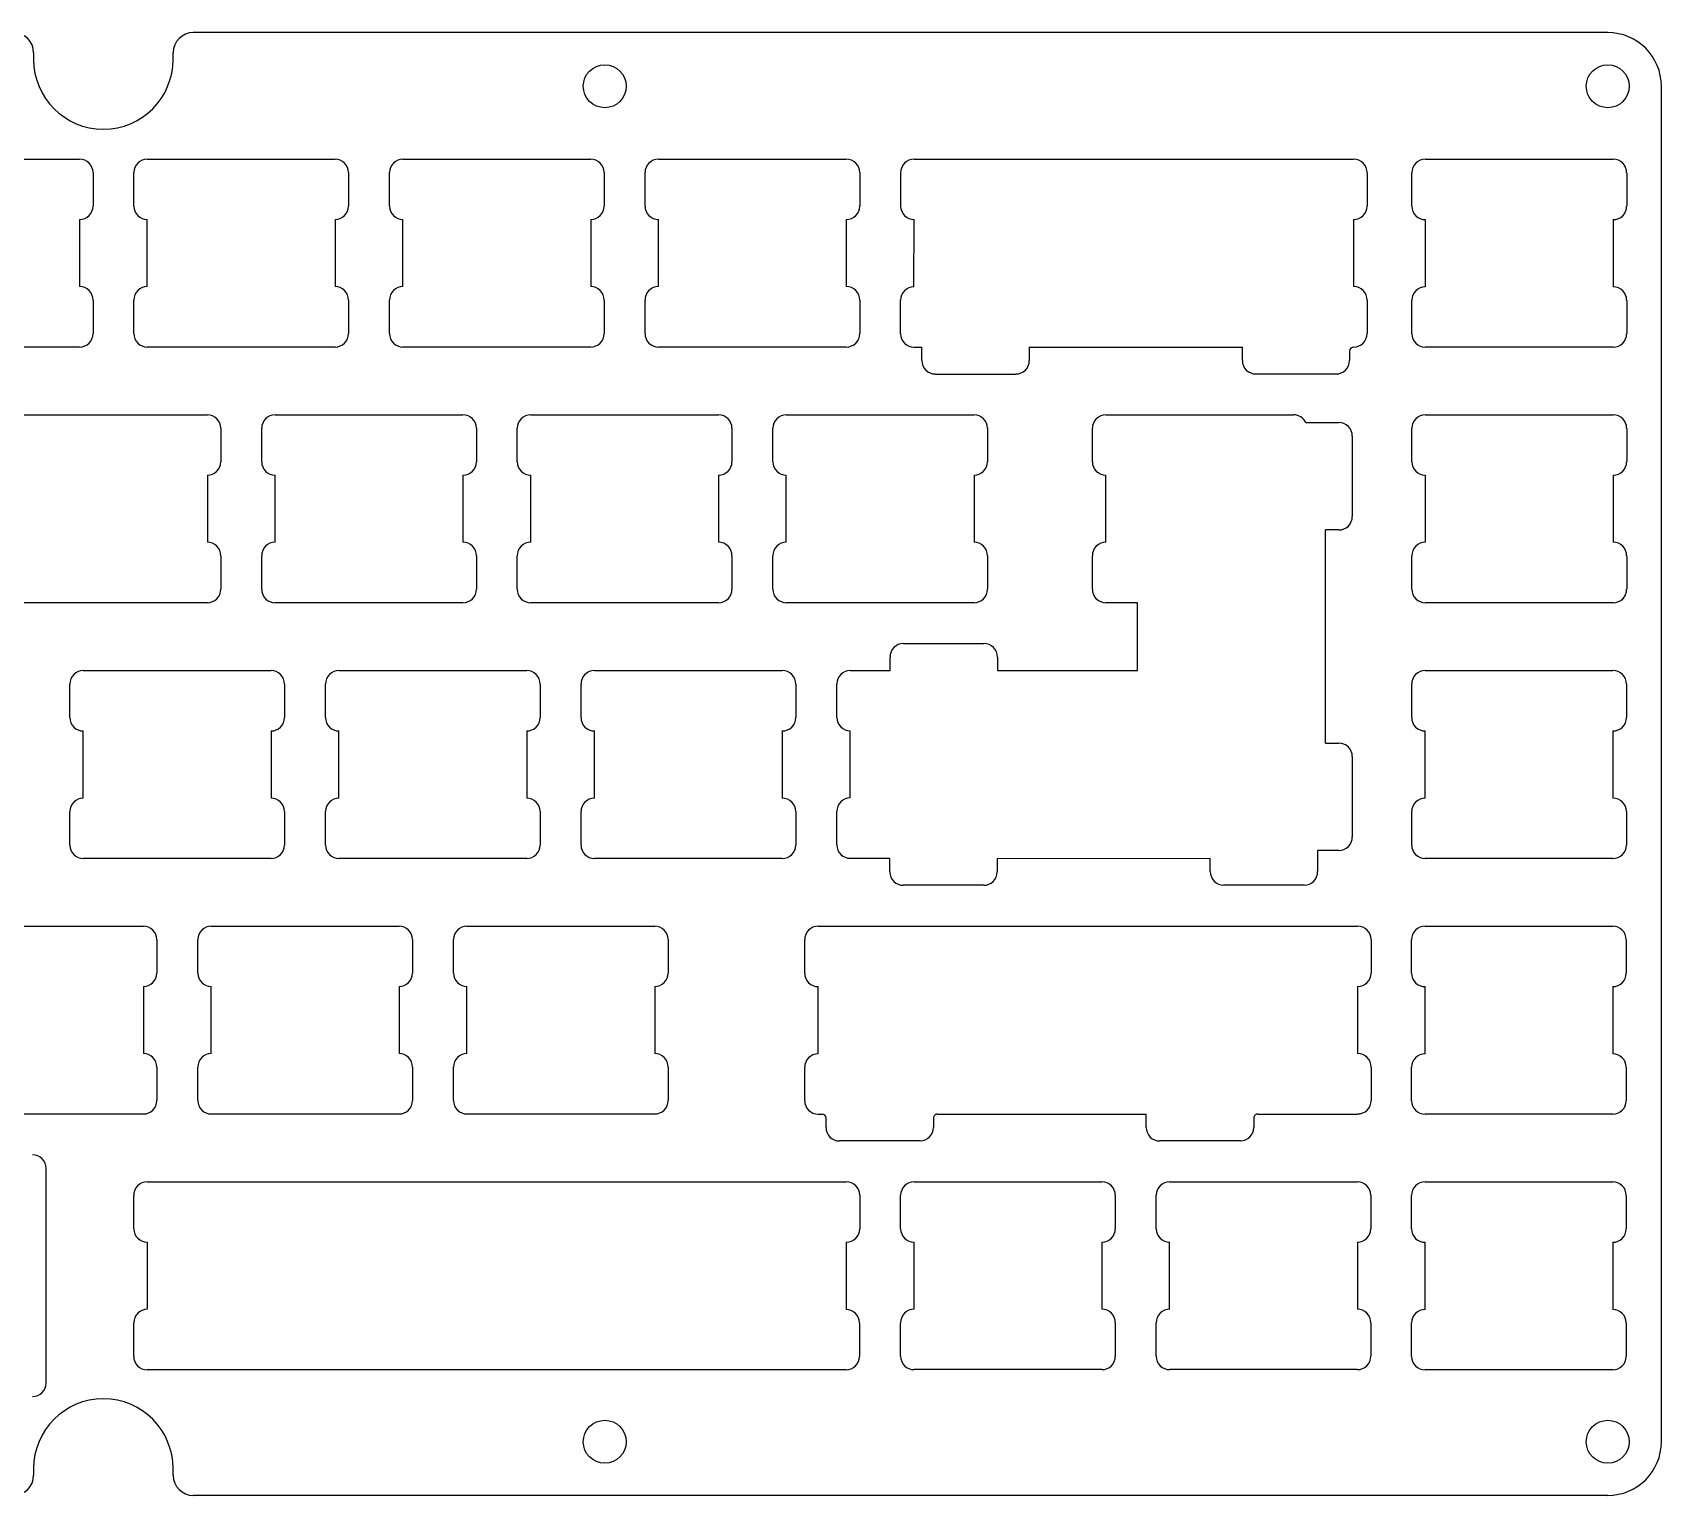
# Model space of a CAD drawing. Header units: millimetres. Extents: x -154 to 154, y -55 to 55.
# Drawn here: x 32.1 to 153.5, y -54.5 to 54.5 of the extents above; entities that cross this region are included whole.
import ezdxf

# ---------------------------------------------------------------- set-up
doc = ezdxf.new("R2010")
doc.units = ezdxf.units.MM

msp = doc.modelspace()

# ---------------------------------------------------------------- linework, layer by layer
at = {"color": 7, "linetype": 'Continuous', "lineweight": 25}
for p, q in [((149.5, 54.5), (44.08, 54.5)), ((32.17, 53), (32.17, 52.5)), ((42.58, 52.5), (42.58, 53)), ((153.5, -50.5), (153.5, 50.5)), ((21.61, 45.07), (35.61, 45.07)), ((40.65, 45.07), (54.65, 45.07)), ((59.7, 45.07), (60, 45.07)), ((60, 45.07), (73.4, 45.07)), ((73.4, 45.07), (73.7, 45.07)), ((78.75, 45.07), (79.05, 45.07)), ((79.05, 45.07), (92.45, 45.07)), ((92.45, 45.07), (92.75, 45.07)), ((97.81, 45.06), (130.56, 45.06)), ((135.91, 45.06), (149.91, 45.06)), ((36.61, 44.07), (36.61, 41.57)), ((39.65, 41.57), (39.65, 44.07)), ((55.65, 44.07), (55.65, 41.57)), ((58.7, 41.57), (58.7, 44.07)), ((74.7, 44.07), (74.7, 41.57)), ((77.75, 41.57), (77.75, 44.07)), ((93.75, 44.07), (93.75, 41.57)), ((96.81, 41.57), (96.81, 44.06)), ((131.56, 44.06), (131.56, 41.57)), ((134.91, 41.56), (134.91, 44.06)), ((150.91, 44.06), (150.91, 41.56)), ((35.61, 40.57), (35.61, 35.57)), ((40.65, 35.57), (40.65, 40.57)), ((54.65, 40.57), (54.65, 35.57)), ((59.7, 35.57), (59.7, 40.57)), ((73.7, 40.57), (73.7, 35.57)), ((78.75, 35.57), (78.75, 40.57)), ((92.75, 40.57), (92.75, 35.57)), ((97.79, 35.56), (97.81, 40.57)), ((130.56, 40.57), (130.56, 35.57)), ((135.91, 35.56), (135.91, 40.56)), ((149.91, 40.56), (149.91, 35.56)), ((36.61, 34.57), (36.61, 32.07)), ((39.65, 32.07), (39.65, 34.57)), ((55.65, 34.57), (55.65, 32.07)), ((58.7, 32.07), (58.7, 34.57)), ((74.7, 34.57), (74.7, 32.07)), ((77.75, 32.07), (77.75, 34.57)), ((93.75, 34.57), (93.75, 32.07)), ((96.79, 32.06), (96.79, 34.56)), ((131.56, 34.57), (131.56, 32.07)), ((134.91, 32.06), (134.91, 34.56)), ((150.91, 34.56), (150.91, 32.06)), ((35.61, 31.07), (21.61, 31.07)), ((54.65, 31.07), (40.65, 31.07)), ((60, 31.07), (59.7, 31.07)), ((73.4, 31.07), (60, 31.07)), ((73.7, 31.07), (73.4, 31.07)), ((79.05, 31.07), (78.75, 31.07)), ((92.45, 31.07), (79.05, 31.07)), ((92.75, 31.07), (92.45, 31.07)), ((97.79, 31.06), (98.38, 31.06)), ((98.38, 30.06), (98.38, 31.06)), ((106.39, 31.06), (106.39, 30.06)), ((106.39, 31.06), (122.27, 31.06)), ((122.27, 30.06), (122.27, 31.06)), ((130.26, 30.76), (130.26, 30.06)), ((149.91, 31.06), (135.91, 31.06)), ((99.38, 29.06), (105.39, 29.06)), ((129.26, 29.06), (123.27, 29.06)), ((31.13, 26.02), (45.13, 26.02)), ((50.18, 26.02), (59.68, 26.02)), ((59.68, 26.02), (64.18, 26.02)), ((69.23, 26.02), (69.53, 26.02)), ((69.53, 26.02), (82.93, 26.02)), ((82.93, 26.02), (83.23, 26.02)), ((88.28, 26.02), (88.58, 26.02)), ((88.58, 26.02), (101.98, 26.02)), ((101.98, 26.02), (102.28, 26.02)), ((112.09, 26.02), (121.59, 26.02)), ((121.59, 26.02), (126.09, 26.02)), ((135.91, 26.02), (136.21, 26.02)), ((136.21, 26.02), (149.61, 26.02)), ((149.61, 26.02), (149.91, 26.02)), ((46.13, 25.02), (46.13, 22.52)), ((49.18, 22.52), (49.18, 25.02)), ((65.18, 25.02), (65.18, 22.52)), ((68.23, 22.52), (68.23, 25.02)), ((84.23, 25.02), (84.23, 22.52)), ((87.28, 22.52), (87.28, 25.02)), ((103.28, 25.02), (103.28, 22.52)), ((111.09, 22.52), (111.09, 25.02)), ((127, 25.44), (129.46, 25.44)), ((130.46, 24.44), (130.46, 18.44)), ((134.91, 22.52), (134.91, 25.02)), ((150.91, 25.02), (150.91, 22.52)), ((45.13, 21.52), (45.13, 16.52)), ((50.18, 16.52), (50.18, 21.52)), ((64.18, 21.52), (64.18, 16.52)), ((69.23, 16.52), (69.23, 21.52)), ((83.23, 21.52), (83.23, 16.52)), ((88.28, 16.52), (88.28, 21.52)), ((102.28, 21.52), (102.28, 16.52)), ((112.09, 16.52), (112.09, 21.52)), ((135.91, 16.52), (135.91, 21.52)), ((149.91, 21.52), (149.91, 16.52)), ((128.46, 1.56), (128.46, 17.44)), ((129.46, 17.44), (128.46, 17.44)), ((46.13, 15.52), (46.13, 13.02)), ((49.18, 13.02), (49.18, 15.52)), ((65.18, 15.52), (65.18, 13.02)), ((68.23, 13.02), (68.23, 15.52)), ((84.23, 15.52), (84.23, 13.02)), ((87.28, 13.02), (87.28, 15.52)), ((103.28, 15.52), (103.28, 13.02)), ((111.09, 13.02), (111.09, 15.52)), ((134.91, 13.02), (134.91, 15.52)), ((150.91, 15.52), (150.91, 13.02)), ((45.13, 12.02), (31.13, 12.02)), ((59.68, 12.02), (50.18, 12.02)), ((64.18, 12.02), (59.68, 12.02)), ((69.53, 12.02), (69.23, 12.02)), ((82.93, 12.02), (69.53, 12.02)), ((83.23, 12.02), (82.93, 12.02)), ((88.58, 12.02), (88.28, 12.02)), ((101.98, 12.02), (88.58, 12.02)), ((102.28, 12.02), (101.98, 12.02)), ((114.46, 12.02), (112.09, 12.02)), ((114.46, 6.97), (114.46, 12.02)), ((136.21, 12.02), (135.91, 12.02)), ((149.61, 12.02), (136.21, 12.02)), ((149.91, 12.02), (149.61, 12.02)), ((97.01, 8.97), (103.01, 8.97)), ((96.01, 6.97), (96.01, 7.97)), ((104.01, 7.97), (104.01, 6.97)), ((35.88, 6.96), (36.18, 6.96)), ((36.18, 6.96), (49.58, 6.96)), ((49.58, 6.96), (49.88, 6.96)), ((54.93, 6.96), (68.93, 6.96)), ((73.98, 6.96), (83.48, 6.96)), ((83.48, 6.96), (87.98, 6.96)), ((93.04, 6.97), (96.01, 6.97)), ((104.01, 6.97), (114.46, 6.97)), ((135.89, 6.96), (136.19, 6.96)), ((136.19, 6.96), (149.59, 6.96)), ((149.59, 6.96), (149.89, 6.96)), ((34.88, 3.46), (34.88, 5.96)), ((50.88, 5.96), (50.88, 3.46)), ((53.93, 3.46), (53.93, 5.96)), ((69.93, 5.96), (69.93, 3.46)), ((72.98, 3.46), (72.98, 5.96)), ((88.98, 5.96), (88.98, 3.46)), ((92.04, 3.47), (92.04, 5.97)), ((134.89, 3.46), (134.89, 5.96)), ((150.89, 5.96), (150.89, 3.46)), ((35.88, -2.54), (35.88, 2.46)), ((49.88, 2.46), (49.88, -2.54)), ((54.93, -2.54), (54.93, 2.46)), ((68.93, 2.46), (68.93, -2.54)), ((73.98, -2.54), (73.98, 2.46)), ((87.98, 2.46), (87.98, -2.54)), ((93.04, -2.53), (93.04, 2.47)), ((135.89, -2.54), (135.89, 2.46)), ((149.89, 2.46), (149.89, -2.54)), ((128.46, 1.56), (129.46, 1.56)), ((130.46, 0.56), (130.46, -5.44)), ((34.88, -6.04), (34.88, -3.54)), ((50.88, -3.54), (50.88, -6.04)), ((53.93, -6.04), (53.93, -3.54)), ((69.93, -3.54), (69.93, -6.04)), ((72.98, -6.04), (72.98, -3.54)), ((88.98, -3.54), (88.98, -6.04)), ((92.04, -6.03), (92.04, -3.53)), ((134.89, -6.04), (134.89, -3.54)), ((150.89, -3.54), (150.89, -6.04)), ((36.18, -7.04), (35.88, -7.04)), ((49.58, -7.04), (36.18, -7.04)), ((49.88, -7.04), (49.58, -7.04)), ((68.93, -7.04), (54.93, -7.04)), ((83.48, -7.04), (73.98, -7.04)), ((87.98, -7.04), (83.48, -7.04)), ((96, -7.03), (93.04, -7.03)), ((96, -8.04), (96, -7.03)), ((104, -7.04), (119.88, -7.02)), ((104, -7.04), (104, -8.04)), ((119.88, -8.02), (119.88, -7.02)), ((127.88, -6.44), (127.88, -8.02)), ((129.46, -6.44), (127.88, -6.44)), ((136.19, -7.04), (135.89, -7.04)), ((149.59, -7.04), (136.19, -7.04)), ((149.89, -7.04), (149.59, -7.04)), ((103, -9.04), (97, -9.04)), ((126.88, -9.02), (120.88, -9.02)), ((26.67, -12.08), (40.07, -12.08)), ((40.07, -12.08), (40.37, -12.08)), ((45.42, -12.08), (45.72, -12.08)), ((45.72, -12.08), (59.12, -12.08)), ((59.12, -12.08), (59.42, -12.08)), ((64.47, -12.08), (64.77, -12.08)), ((64.77, -12.08), (78.17, -12.08)), ((78.17, -12.08), (78.47, -12.08)), ((90.65, -12.09), (90.95, -12.09)), ((90.95, -12.09), (130.86, -12.08)), ((135.88, -12.09), (149.88, -12.09)), ((41.37, -13.08), (41.37, -15.58)), ((44.42, -15.58), (44.42, -13.08)), ((60.42, -13.08), (60.42, -15.58)), ((63.47, -15.58), (63.47, -13.08)), ((79.47, -13.08), (79.47, -15.58)), ((89.65, -15.59), (89.65, -13.09)), ((131.86, -13.08), (131.86, -15.58)), ((134.88, -15.59), (134.88, -13.09)), ((150.88, -13.09), (150.88, -15.59)), ((40.37, -16.58), (40.37, -21.58)), ((45.42, -21.58), (45.42, -16.58)), ((59.42, -16.58), (59.42, -21.58)), ((64.47, -21.58), (64.47, -16.58)), ((78.47, -16.58), (78.47, -21.58)), ((90.65, -21.59), (90.65, -16.59)), ((130.86, -16.58), (130.86, -21.58)), ((135.88, -21.59), (135.88, -16.59)), ((149.88, -16.59), (149.88, -21.59)), ((41.37, -22.58), (41.37, -25.08)), ((44.42, -25.08), (44.42, -22.58)), ((60.42, -22.58), (60.42, -25.08)), ((63.47, -25.08), (63.47, -22.58)), ((79.47, -22.58), (79.47, -25.08)), ((89.65, -25.09), (89.65, -22.59)), ((131.86, -22.58), (131.86, -25.08)), ((134.88, -25.09), (134.88, -22.59)), ((150.88, -22.59), (150.88, -25.09)), ((40.07, -26.08), (26.67, -26.08)), ((40.37, -26.08), (40.07, -26.08)), ((45.72, -26.08), (45.42, -26.08)), ((59.12, -26.08), (45.72, -26.08)), ((59.42, -26.08), (59.12, -26.08)), ((64.77, -26.08), (64.47, -26.08)), ((78.17, -26.08), (64.77, -26.08)), ((78.47, -26.08), (78.17, -26.08)), ((90.65, -26.09), (90.94, -26.09)), ((91.24, -27.09), (91.24, -26.39)), ((99.25, -26.38), (99.25, -27.08)), ((99.55, -26.08), (115.11, -26.09)), ((115.11, -27.09), (115.11, -26.09)), ((123.12, -26.38), (123.12, -27.08)), ((123.42, -26.08), (130.86, -26.08)), ((149.88, -26.09), (135.88, -26.09)), ((98.25, -28.08), (92.24, -28.09)), ((122.12, -28.08), (116.11, -28.09)), ((33.11, -46.13), (33.11, -30.13)), ((40.64, -31.14), (54.64, -31.14)), ((54.64, -31.14), (92.75, -31.13)), ((97.8, -31.13), (98.1, -31.13)), ((98.1, -31.13), (111.5, -31.13)), ((111.5, -31.13), (111.8, -31.13)), ((116.85, -31.13), (117.15, -31.13)), ((117.15, -31.13), (130.55, -31.13)), ((130.55, -31.13), (130.85, -31.13)), ((135.88, -31.14), (149.88, -31.14)), ((39.64, -34.64), (39.64, -32.14)), ((93.75, -32.13), (93.75, -34.63)), ((96.8, -34.63), (96.8, -32.13)), ((112.8, -32.13), (112.8, -34.63)), ((115.85, -34.63), (115.85, -32.13)), ((131.85, -32.13), (131.85, -34.63)), ((134.88, -34.64), (134.88, -32.14)), ((150.88, -32.14), (150.88, -34.64)), ((40.66, -40.63), (40.66, -35.63)), ((92.75, -35.63), (92.74, -40.64)), ((97.8, -40.63), (97.8, -35.63)), ((111.8, -35.63), (111.8, -40.63)), ((116.85, -40.63), (116.85, -35.63)), ((130.85, -35.63), (130.85, -40.63)), ((135.88, -40.64), (135.88, -35.64)), ((149.88, -35.64), (149.88, -40.64)), ((39.64, -44.14), (39.64, -41.64)), ((93.74, -41.64), (93.74, -44.14)), ((96.8, -44.13), (96.8, -41.63)), ((112.8, -41.63), (112.8, -44.13)), ((115.85, -44.13), (115.85, -41.63)), ((131.85, -41.63), (131.85, -44.13)), ((134.88, -44.14), (134.88, -41.64)), ((150.88, -41.64), (150.88, -44.14)), ((92.74, -45.14), (40.64, -45.14)), ((98.1, -45.13), (97.8, -45.13)), ((111.5, -45.13), (98.1, -45.13)), ((111.8, -45.13), (111.5, -45.13)), ((117.15, -45.13), (116.85, -45.13)), ((130.55, -45.13), (117.15, -45.13)), ((130.85, -45.13), (130.55, -45.13)), ((149.88, -45.14), (135.88, -45.14)), ((32.17, -52.5), (32.17, -53)), ((42.58, -53), (42.58, -52.5)), ((149.5, -54.5), (44.08, -54.5))]:
    msp.add_line(p, q, dxfattribs=at)
for centre in [(74.75, 50.5), (149.5, 50.5), (74.75, -50.5), (149.5, -50.5)]:
    msp.add_circle(centre, 1.6, dxfattribs=at)
for centre, radius, start, end in [((30.68, 53), 1.5, 0, 90), ((44.08, 53), 1.5, 90, 180), ((149.5, 50.5), 4, 0, 90), ((37.38, 52.5), 5.2, 180, 0), ((35.61, 44.07), 0.999, 359.9673, 90.0327), ((40.65, 44.07), 0.999, 89.9673, 180.0327), ((54.65, 44.07), 0.999, 359.9673, 90.0327), ((59.7, 44.07), 0.999, 89.9673, 180.0327), ((73.7, 44.07), 0.999, 359.9673, 90.0327), ((78.75, 44.07), 0.999, 89.9673, 180.0327), ((92.75, 44.07), 0.999, 359.9673, 90.0327), ((97.8, 44.06), 0.999, 89.9673, 180.0327), ((130.56, 44.06), 0.999, 359.9673, 90.0327), ((135.9, 44.06), 0.999, 89.9673, 180.0327), ((149.91, 44.06), 0.999, 359.9673, 90.0327), ((35.61, 41.57), 0.999, 269.9673, 0.0327), ((40.65, 41.57), 0.999, 179.9673, 270.0327), ((54.65, 41.57), 0.999, 269.9673, 0.0327), ((59.7, 41.57), 0.999, 179.9673, 270.0327), ((73.7, 41.57), 0.999, 269.9674, 0.0327), ((78.75, 41.57), 0.999, 179.9673, 270.0327), ((92.75, 41.57), 0.999, 269.9674, 0.0327), ((97.8, 41.57), 0.999, 179.9673, 270.0327), ((130.56, 41.57), 0.999, 269.9674, 0.0327), ((135.9, 41.56), 0.999, 179.9673, 270.0327), ((149.91, 41.56), 0.999, 269.9674, 0.0327), ((35.61, 34.57), 0.999, 359.9673, 90.0327), ((40.65, 34.57), 0.999, 89.9672, 180.0327), ((54.65, 34.57), 0.999, 359.9673, 90.0327), ((59.7, 34.57), 0.999, 89.9672, 180.0326), ((73.7, 34.57), 0.999, 359.9673, 90.0326), ((78.75, 34.57), 0.999, 89.9672, 180.0326), ((92.75, 34.57), 0.999, 359.9673, 90.0326), ((97.79, 34.56), 0.999, 89.9671, 180.0326), ((130.56, 34.57), 0.999, 359.9673, 90.0326), ((135.9, 34.56), 0.999, 89.9673, 180.0327), ((149.91, 34.56), 0.999, 359.9673, 90.0326), ((35.61, 32.07), 0.999, 269.9673, 0.0327), ((40.65, 32.07), 0.999, 179.9673, 270.0327), ((54.65, 32.07), 0.999, 269.9673, 0.0327), ((59.7, 32.07), 0.999, 179.9673, 270.0327), ((73.7, 32.07), 0.999, 269.9673, 0.0327), ((78.75, 32.07), 0.999, 179.9673, 270.0327), ((92.75, 32.07), 0.999, 269.9673, 0.0327), ((97.79, 32.06), 0.999, 179.9673, 270.0327), ((130.56, 32.07), 0.999, 270.096, 0.0327), ((135.9, 32.06), 0.999, 179.9673, 270.0327), ((149.91, 32.06), 0.999, 269.9673, 0.0327), ((130.57, 30.76), 0.312, 92.227, 179.0938), ((99.38, 30.06), 0.999, 179.9673, 270.0327), ((105.39, 30.06), 0.999, 269.9673, 0.0327), ((123.27, 30.06), 0.999, 179.9673, 270.0327), ((129.26, 30.06), 0.999, 269.9673, 0.0327), ((45.13, 25.02), 0.999, 359.9673, 90.0327), ((50.18, 25.02), 0.999, 89.9673, 180.0327), ((64.18, 25.02), 0.999, 359.9673, 90.0327), ((69.23, 25.02), 0.999, 89.9673, 180.0327), ((83.23, 25.02), 0.999, 359.9673, 90.0327), ((88.28, 25.02), 0.999, 89.9673, 180.0327), ((102.28, 25.02), 0.999, 359.9673, 90.0327), ((112.09, 25.02), 0.999, 89.9673, 180.0327), ((126.09, 25.02), 1, 24.6267, 90.0045), ((135.9, 25.02), 0.999, 89.9673, 180.0327), ((149.91, 25.02), 0.999, 359.9673, 90.0327), ((129.46, 24.44), 0.999, 359.9673, 90.0327), ((45.13, 22.52), 0.999, 269.9673, 0.0327), ((50.18, 22.52), 0.999, 179.9673, 270.0327), ((64.18, 22.52), 0.999, 269.9674, 0.0327), ((69.23, 22.52), 0.999, 179.9673, 270.0327), ((83.23, 22.52), 0.999, 269.9674, 0.0327), ((88.28, 22.52), 0.999, 179.9673, 270.0327), ((102.28, 22.52), 0.999, 269.9674, 0.0327), ((112.09, 22.52), 0.999, 179.9673, 270.0327), ((135.9, 22.52), 0.999, 179.9673, 270.0327), ((149.91, 22.52), 0.999, 269.9674, 0.0327), ((129.46, 18.44), 0.999, 269.9673, 0.0327), ((45.13, 15.52), 0.999, 359.9673, 90.0327), ((50.18, 15.52), 0.999, 89.9671, 180.0326), ((64.18, 15.52), 0.999, 359.9673, 90.0326), ((69.23, 15.52), 0.999, 89.9672, 180.0326), ((83.23, 15.52), 0.999, 359.9673, 90.0326), ((88.28, 15.52), 0.999, 89.9672, 180.0326), ((102.28, 15.52), 0.999, 359.9673, 90.0326), ((112.09, 15.52), 0.999, 89.9671, 180.0326), ((135.9, 15.52), 0.999, 89.9672, 180.0326), ((149.91, 15.52), 0.999, 359.9673, 90.0326), ((45.13, 13.02), 0.999, 269.9673, 0.0327), ((50.18, 13.02), 0.999, 179.9673, 270.0327), ((64.18, 13.02), 0.999, 269.9673, 0.0327), ((69.23, 13.02), 0.999, 179.9673, 270.0327), ((83.23, 13.02), 0.999, 269.9673, 0.0327), ((88.28, 13.02), 0.999, 179.9673, 270.0327), ((102.28, 13.02), 0.999, 269.9673, 0.0327), ((112.09, 13.02), 0.999, 179.9673, 270.0327), ((135.9, 13.02), 0.999, 179.9673, 270.0327), ((149.91, 13.02), 0.999, 269.9673, 0.0327), ((97.01, 7.97), 0.999, 89.9673, 180.0327), ((103.01, 7.97), 0.999, 359.9673, 90.0327), ((35.88, 5.96), 0.999, 89.9673, 180.0327), ((49.88, 5.96), 0.999, 359.9673, 90.0327), ((54.93, 5.96), 0.999, 89.9673, 180.0327), ((68.93, 5.96), 0.999, 359.9673, 90.0327), ((73.98, 5.96), 0.999, 89.9673, 180.0327), ((87.98, 5.96), 0.999, 359.9673, 90.0327), ((93.04, 5.97), 0.999, 89.9673, 180.0327), ((135.89, 5.96), 0.999, 89.9673, 180.0327), ((149.89, 5.96), 0.999, 359.9673, 90.0327), ((35.88, 3.46), 0.999, 179.9673, 270.0327), ((49.88, 3.46), 0.999, 269.9674, 0.0327), ((54.93, 3.46), 0.999, 179.9673, 270.0327), ((68.93, 3.46), 0.999, 269.9673, 0.0327), ((73.98, 3.46), 0.999, 179.9673, 270.0327), ((87.98, 3.46), 0.999, 269.9674, 0.0327), ((93.04, 3.47), 0.999, 179.9673, 270.0327), ((135.89, 3.46), 0.999, 179.9673, 270.0327), ((149.89, 3.46), 0.999, 269.9674, 0.0327), ((129.46, 0.56), 0.999, 359.9673, 90.0327), ((35.88, -3.54), 0.999, 89.9672, 180.0326), ((49.88, -3.54), 0.999, 359.9673, 90.0326), ((54.93, -3.54), 0.999, 89.9672, 180.0327), ((68.93, -3.54), 0.999, 359.9673, 90.0327), ((73.98, -3.54), 0.999, 89.9671, 180.0326), ((87.98, -3.54), 0.999, 359.9673, 90.0326), ((93.04, -3.53), 0.999, 89.9671, 180.0326), ((135.89, -3.54), 0.999, 89.9672, 180.0326), ((149.89, -3.54), 0.999, 359.9673, 90.0326), ((35.88, -6.04), 0.999, 179.9673, 270.0327), ((49.88, -6.04), 0.999, 269.9673, 0.0327), ((54.93, -6.04), 0.999, 179.9673, 270.0327), ((68.93, -6.04), 0.999, 269.9673, 0.0327), ((73.98, -6.04), 0.999, 179.9673, 270.0327), ((87.98, -6.04), 0.999, 269.9673, 0.0327), ((93.04, -6.03), 0.999, 179.9673, 270.0327), ((129.46, -5.44), 0.999, 269.9673, 0.0327), ((135.89, -6.04), 0.999, 179.9673, 270.0327), ((149.89, -6.04), 0.999, 269.9673, 0.0327), ((97, -8.04), 0.999, 179.9673, 270.0327), ((103, -8.04), 0.999, 269.9673, 0.0327), ((120.88, -8.02), 0.999, 179.9673, 270.0327), ((126.88, -8.02), 0.999, 269.9673, 0.0327), ((40.37, -13.08), 0.999, 359.9673, 90.0327), ((45.42, -13.08), 0.999, 89.9673, 180.0327), ((59.42, -13.08), 0.999, 359.9673, 90.0327), ((64.47, -13.08), 0.999, 89.9673, 180.0327), ((78.47, -13.08), 0.999, 359.9673, 90.0327), ((90.65, -13.09), 0.999, 89.9673, 180.0327), ((130.86, -13.08), 0.999, 359.9673, 90.0327), ((135.88, -13.09), 0.999, 89.9673, 180.0327), ((149.88, -13.09), 0.999, 359.9673, 90.0327), ((40.37, -15.58), 0.999, 269.9674, 0.0327), ((45.42, -15.58), 0.999, 179.9673, 270.0327), ((59.42, -15.58), 0.999, 269.9674, 0.0327), ((64.47, -15.58), 0.999, 179.9673, 270.0327), ((78.47, -15.58), 0.999, 269.9674, 0.0327), ((90.65, -15.59), 0.999, 179.9673, 270.0327), ((130.86, -15.58), 0.999, 269.9674, 0.0327), ((135.88, -15.59), 0.999, 179.9673, 270.0327), ((149.88, -15.59), 0.999, 269.9673, 0.0327), ((40.37, -22.58), 0.999, 359.9673, 90.0326), ((45.42, -22.58), 0.999, 89.9672, 180.0326), ((59.42, -22.58), 0.999, 359.9673, 90.0326), ((64.47, -22.58), 0.999, 89.9672, 180.0326), ((78.47, -22.58), 0.999, 359.9673, 90.0326), ((90.65, -22.59), 0.999, 89.9671, 180.0326), ((130.86, -22.58), 0.999, 359.9673, 90.0326), ((135.88, -22.59), 0.999, 89.9672, 180.0327), ((149.88, -22.59), 0.999, 359.9673, 90.0327), ((40.37, -25.08), 0.999, 269.9673, 0.0327), ((45.42, -25.08), 0.999, 179.9673, 270.0327), ((59.42, -25.08), 0.999, 269.9673, 0.0327), ((64.47, -25.08), 0.999, 179.9673, 270.0327), ((78.47, -25.08), 0.999, 269.9673, 0.0327), ((90.65, -25.09), 0.999, 179.9673, 270.0327), ((130.86, -25.08), 0.999, 269.9673, 0.0327), ((135.88, -25.09), 0.999, 179.9673, 270.0327), ((149.88, -25.09), 0.999, 269.9673, 0.0327), ((90.94, -26.39), 0.3, 0.1684, 90.0324), ((99.55, -26.38), 0.3, 89.9673, 180.0327), ((123.42, -26.38), 0.3, 89.9673, 180.0327), ((92.24, -27.09), 0.999, 179.9673, 270.0327), ((98.25, -27.08), 0.999, 269.9673, 0.0327), ((116.11, -27.09), 0.999, 179.9673, 270.0327), ((122.12, -27.08), 0.999, 269.9673, 0.0327), ((32.11, -30.13), 0.999, 359.9673, 90.0327), ((40.64, -32.14), 0.999, 89.9673, 180.0327), ((92.75, -32.13), 0.999, 359.9673, 90.0327), ((97.8, -32.13), 0.999, 89.9673, 180.0327), ((111.8, -32.13), 0.999, 359.9673, 90.0327), ((116.85, -32.13), 0.999, 89.9673, 180.0327), ((130.85, -32.13), 0.999, 359.9673, 90.0327), ((135.88, -32.14), 0.999, 89.9673, 180.0327), ((149.88, -32.14), 0.999, 359.9673, 90.0327), ((40.65, -34.63), 1, 180.587, 270.428), ((92.75, -34.63), 0.999, 269.9674, 0.0327), ((97.8, -34.63), 0.999, 179.9673, 270.0327), ((111.8, -34.63), 0.999, 269.9674, 0.0327), ((116.85, -34.63), 0.999, 179.9673, 270.0327), ((130.85, -34.63), 0.999, 269.9674, 0.0327), ((135.88, -34.64), 0.999, 179.9673, 270.0327), ((149.88, -34.64), 0.999, 269.9673, 0.0327), ((40.66, -41.64), 1.01, 90.1429, 179.6431), ((92.74, -41.64), 0.999, 359.9673, 90.0326), ((97.8, -41.63), 0.999, 89.9672, 180.0326), ((111.8, -41.63), 0.999, 359.9673, 90.0326), ((116.85, -41.63), 0.999, 89.9672, 180.0326), ((130.85, -41.63), 0.999, 359.9673, 90.0326), ((135.88, -41.64), 0.999, 89.9672, 180.0327), ((149.88, -41.64), 0.999, 359.9673, 90.0327), ((40.64, -44.14), 0.999, 179.9673, 270.0327), ((92.74, -44.14), 0.999, 269.9673, 0.0327), ((97.8, -44.13), 0.999, 179.9673, 270.0327), ((111.8, -44.13), 0.999, 269.9673, 0.0327), ((116.85, -44.13), 0.999, 179.9673, 270.0327), ((130.85, -44.13), 0.999, 269.9673, 0.0327), ((135.88, -44.14), 0.999, 179.9673, 270.0327), ((149.88, -44.14), 0.999, 269.9673, 0.0327), ((32.11, -46.13), 0.999, 269.9673, 0.0327), ((37.38, -52.5), 5.2, 0, 180), ((149.5, -50.5), 4, 270, 0), ((30.68, -53), 1.5, 270, 0), ((44.08, -53), 1.5, 180, 270)]:
    msp.add_arc(centre, radius, start, end, dxfattribs=at)

doc.saveas('drawing.dxf')
